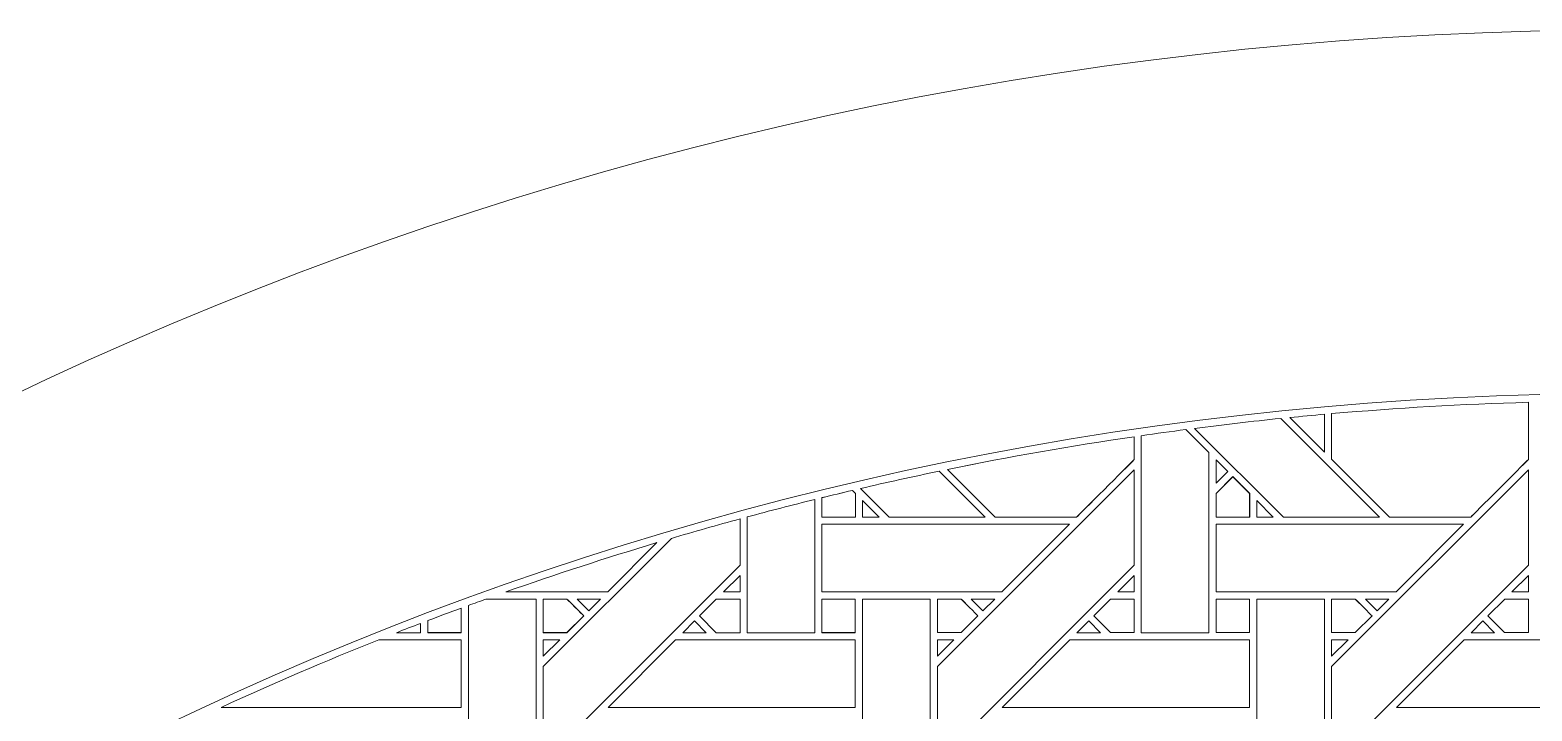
# Model space of a CAD drawing. Header units: inches. Extents: x 3.4 to 21.4, y 0.1 to 18.1.
# Drawn here: x 8.539 to 12.154, y 16.456 to 18.095 of the extents above; entities that cross this region are included whole.
import ezdxf

# ---------------------------------------------------------------- set-up
doc = ezdxf.new("R2010")
doc.units = ezdxf.units.IN
doc.header["$MEASUREMENT"] = 0
doc.layers.add('Design', color=7, linetype='Continuous', lineweight=0)

msp = doc.modelspace()

# ---------------------------------------------------------------- linework, layer by layer
at = {"layer": 'Design'}
for points, knots in [([(12.3829, 18.0948), (7.4123, 18.0948), (3.3829, 14.0653), (3.3829, 9.0948), (3.3829, 4.1242), (7.4123, 0.0948), (12.3829, 0.0948), (17.3534, 0.0948), (21.3829, 4.1242), (21.3829, 9.0948), (21.3829, 14.0653), (17.3534, 18.0948), (12.3829, 18.0948)], [0, 0, 0, 0, 1, 1, 1, 2, 2, 2, 3, 3, 3, 4, 4, 4, 4]), ([(12.3829, 17.2202), (7.8953, 17.2202), (4.2574, 13.5823), (4.2574, 9.0948), (4.2574, 4.6072), (7.8953, 0.9693), (12.3829, 0.9693), (16.8704, 0.9693), (20.5083, 4.6072), (20.5083, 9.0948), (20.5083, 13.5823), (16.8704, 17.2202), (12.3829, 17.2202)], [0, 0, 0, 0, 1, 1, 1, 2, 2, 2, 3, 3, 3, 4, 4, 4, 4]), ([(12.1453, 17.0611), (12.1275, 17.0431), (12.0156, 16.9314), (12.0066, 16.9224), (12.0066, 16.9224), (11.8109, 16.9224), (11.8109, 16.9224), (11.8109, 16.9224), (11.6716, 17.0616), (11.6716, 17.0616), (11.6716, 17.0616), (11.6716, 17.1714), (11.6716, 17.1714), (11.8283, 17.185), (11.9862, 17.1941), (12.1453, 17.1987), (12.1453, 17.1987), (12.1453, 17.0611), (12.1453, 17.0611)], [0, 0, 0, 0, 1, 1, 1, 2, 2, 2, 3, 3, 3, 4, 4, 4, 5, 5, 5, 6, 6, 6, 6]), ([(11.6716, 17.1714), (11.8283, 17.185), (11.9862, 17.1941), (12.1453, 17.1987), (12.1453, 17.1987), (12.1453, 17.0609), (12.1453, 17.0609), (12.1275, 17.043), (12.0156, 16.9312), (12.0066, 16.9222), (12.0066, 16.9222), (11.8109, 16.9222), (11.8109, 16.9222), (11.8109, 16.9222), (11.6716, 17.0615), (11.6716, 17.0615), (11.6716, 17.0615), (11.6716, 17.1714), (11.6716, 17.1714)], [0, 0, 0, 0, 1, 1, 1, 2, 2, 2, 3, 3, 3, 4, 4, 4, 5, 5, 5, 6, 6, 6, 6]), ([(11.5491, 17.1599), (11.5491, 17.1599), (11.7867, 16.9222), (11.7867, 16.9222), (11.7867, 16.9222), (11.5557, 16.9222), (11.5557, 16.9222), (11.5557, 16.9222), (11.3419, 17.136), (11.3419, 17.136), (11.4107, 17.1448), (11.4798, 17.1528), (11.5491, 17.1599)], [0, 0, 0, 0, 1, 1, 1, 2, 2, 2, 3, 3, 3, 4, 4, 4, 4]), ([(11.6545, 17.17), (11.6545, 17.17), (11.6545, 17.0786), (11.6545, 17.0786), (11.6545, 17.0786), (11.5711, 17.162), (11.5711, 17.162), (11.5989, 17.1648), (11.6267, 17.1675), (11.6545, 17.17)], [0, 0, 0, 0, 1, 1, 1, 2, 2, 2, 3, 3, 3, 3]), ([(11.1966, 17.1159), (11.1966, 17.1159), (11.1966, 17.0609), (11.1966, 17.0609), (11.1787, 17.0429), (11.0668, 16.9312), (11.0579, 16.9222), (11.0579, 16.9222), (10.8622, 16.9222), (10.8622, 16.9222), (10.8622, 16.9222), (10.7472, 17.0372), (10.7472, 17.0372), (10.8956, 17.0676), (11.0454, 17.0937), (11.1966, 17.1159)], [0, 0, 0, 0, 1, 1, 1, 2, 2, 2, 3, 3, 3, 4, 4, 4, 5, 5, 5, 5]), ([(11.1966, 17.1159), (11.1966, 17.1159), (11.1966, 17.0611), (11.1966, 17.0611), (11.1788, 17.0431), (11.0668, 16.9314), (11.0579, 16.9224), (11.0579, 16.9224), (10.8621, 16.9224), (10.8621, 16.9224), (10.8621, 16.9224), (10.7473, 17.0372), (10.7473, 17.0372), (10.8956, 17.0676), (11.0455, 17.0938), (11.1966, 17.1159)], [0, 0, 0, 0, 1, 1, 1, 2, 2, 2, 3, 3, 3, 4, 4, 4, 5, 5, 5, 5]), ([(11.2137, 17.1184), (11.2494, 17.1236), (11.2852, 17.1285), (11.321, 17.1332), (11.321, 17.1332), (11.3765, 17.0779), (11.3765, 17.0779), (11.3765, 17.0779), (11.3765, 16.6442), (11.3765, 16.6442), (11.3765, 16.6442), (11.2137, 16.6442), (11.2137, 16.6442), (11.2137, 16.6442), (11.2137, 17.1184), (11.2137, 17.1184)], [0, 0, 0, 0, 1, 1, 1, 2, 2, 2, 3, 3, 3, 4, 4, 4, 5, 5, 5, 5]), ([(10.7272, 17.0329), (10.7272, 17.0329), (10.838, 16.9222), (10.838, 16.9222), (10.838, 16.9222), (10.6069, 16.9222), (10.6069, 16.9222), (10.6069, 16.9222), (10.5379, 16.9913), (10.5379, 16.9913), (10.6007, 17.0059), (10.6638, 17.0198), (10.7272, 17.0329)], [0, 0, 0, 0, 1, 1, 1, 2, 2, 2, 3, 3, 3, 4, 4, 4, 4]), ([(11.1966, 16.8065), (11.1966, 16.8065), (10.7229, 16.3328), (10.7229, 16.3328), (10.7229, 16.3328), (10.7229, 16.5629), (10.7229, 16.5629), (10.7229, 16.5629), (11.1966, 17.0365), (11.1966, 17.0365), (11.1966, 17.0365), (11.1966, 16.8065), (11.1966, 16.8065)], [0, 0, 0, 0, 1, 1, 1, 2, 2, 2, 3, 3, 3, 4, 4, 4, 4]), ([(11.3938, 17.0037), (11.3938, 17.0037), (11.3938, 17.0604), (11.3938, 17.0604), (11.3938, 17.0604), (11.422, 17.0318), (11.422, 17.0318), (11.422, 17.0318), (11.3938, 17.0037), (11.3938, 17.0037)], [0, 0, 0, 0, 1, 1, 1, 2, 2, 2, 3, 3, 3, 3]), ([(12.1453, 16.8065), (12.1453, 16.8065), (11.6717, 16.3328), (11.6717, 16.3328), (11.6717, 16.3328), (11.6717, 16.5629), (11.6717, 16.5629), (11.6717, 16.5629), (12.1453, 17.0365), (12.1453, 17.0365), (12.1453, 17.0365), (12.1453, 16.8065), (12.1453, 16.8065)], [0, 0, 0, 0, 1, 1, 1, 2, 2, 2, 3, 3, 3, 4, 4, 4, 4]), ([(11.3938, 16.9221), (11.3938, 16.9221), (11.3938, 16.9794), (11.3938, 16.9794), (11.3938, 16.9794), (11.4341, 17.0198), (11.4341, 17.0198), (11.4341, 17.0198), (11.4744, 16.9794), (11.4744, 16.9794), (11.4744, 16.9794), (11.4744, 16.9221), (11.4744, 16.9221), (11.4744, 16.9221), (11.3938, 16.9221), (11.3938, 16.9221)], [0, 0, 0, 0, 1, 1, 1, 2, 2, 2, 3, 3, 3, 4, 4, 4, 5, 5, 5, 5]), ([(11.4341, 17.0196), (11.4341, 17.0196), (11.4745, 16.9793), (11.4745, 16.9793), (11.4745, 16.9793), (11.4745, 16.922), (11.4745, 16.922), (11.4745, 16.922), (11.3938, 16.922), (11.3938, 16.922), (11.3938, 16.922), (11.3938, 16.9793), (11.3938, 16.9793), (11.3938, 16.9793), (11.4341, 17.0196), (11.4341, 17.0196)], [0, 0, 0, 0, 1, 1, 1, 2, 2, 2, 3, 3, 3, 4, 4, 4, 5, 5, 5, 5]), ([(10.265, 16.9228), (10.319, 16.9374), (10.3733, 16.9513), (10.4278, 16.9648), (10.4278, 16.9648), (10.4278, 16.6442), (10.4278, 16.6442), (10.4278, 16.6442), (10.265, 16.6442), (10.265, 16.6442), (10.265, 16.6442), (10.265, 16.9228), (10.265, 16.9228)], [0, 0, 0, 0, 1, 1, 1, 2, 2, 2, 3, 3, 3, 4, 4, 4, 4]), ([(10.5184, 16.9867), (10.5184, 16.9867), (10.5257, 16.9794), (10.5257, 16.9794), (10.5257, 16.9794), (10.5257, 16.9221), (10.5257, 16.9221), (10.5257, 16.9221), (10.445, 16.9221), (10.445, 16.9221), (10.445, 16.9221), (10.445, 16.9691), (10.445, 16.9691), (10.4694, 16.9751), (10.4939, 16.9809), (10.5184, 16.9867)], [0, 0, 0, 0, 1, 1, 1, 2, 2, 2, 3, 3, 3, 4, 4, 4, 5, 5, 5, 5]), ([(10.4451, 16.9692), (10.4695, 16.9751), (10.4939, 16.9809), (10.5184, 16.9867), (10.5184, 16.9867), (10.5258, 16.9793), (10.5258, 16.9793), (10.5258, 16.9793), (10.5258, 16.922), (10.5258, 16.922), (10.5258, 16.922), (10.4451, 16.922), (10.4451, 16.922), (10.4451, 16.922), (10.4451, 16.9692), (10.4451, 16.9692)], [0, 0, 0, 0, 1, 1, 1, 2, 2, 2, 3, 3, 3, 4, 4, 4, 5, 5, 5, 5]), ([(10.543, 16.9222), (10.543, 16.9222), (10.543, 16.962), (10.543, 16.962), (10.543, 16.962), (10.5827, 16.9222), (10.5827, 16.9222), (10.5827, 16.9222), (10.543, 16.9222), (10.543, 16.9222)], [0, 0, 0, 0, 1, 1, 1, 2, 2, 2, 3, 3, 3, 3]), ([(11.4917, 16.9222), (11.4917, 16.9222), (11.4917, 16.962), (11.4917, 16.962), (11.4917, 16.962), (11.5314, 16.9222), (11.5314, 16.9222), (11.5314, 16.9222), (11.4917, 16.9222), (11.4917, 16.9222)], [0, 0, 0, 0, 1, 1, 1, 2, 2, 2, 3, 3, 3, 3]), ([(10.2479, 16.9181), (10.2479, 16.9181), (10.2479, 16.8065), (10.2479, 16.8065), (10.2479, 16.8065), (9.7742, 16.3328), (9.7742, 16.3328), (9.7742, 16.3328), (9.7742, 16.5629), (9.7742, 16.5629), (9.7742, 16.5629), (10.0825, 16.8712), (10.0825, 16.8712), (10.1374, 16.8874), (10.1925, 16.903), (10.2479, 16.9181)], [0, 0, 0, 0, 1, 1, 1, 2, 2, 2, 3, 3, 3, 4, 4, 4, 5, 5, 5, 5]), ([(11.0408, 16.905), (11.0408, 16.905), (10.8781, 16.7423), (10.8781, 16.7423), (10.8781, 16.7423), (10.4451, 16.7423), (10.4451, 16.7423), (10.4451, 16.7423), (10.4451, 16.905), (10.4451, 16.905), (10.4451, 16.905), (11.0408, 16.905), (11.0408, 16.905)], [0, 0, 0, 0, 1, 1, 1, 2, 2, 2, 3, 3, 3, 4, 4, 4, 4]), ([(11.9895, 16.905), (11.9895, 16.905), (11.8268, 16.7423), (11.8268, 16.7423), (11.8268, 16.7423), (11.3938, 16.7423), (11.3938, 16.7423), (11.3938, 16.7423), (11.3938, 16.905), (11.3938, 16.905), (11.3938, 16.905), (11.9895, 16.905), (11.9895, 16.905)], [0, 0, 0, 0, 1, 1, 1, 2, 2, 2, 3, 3, 3, 4, 4, 4, 4]), ([(10.0479, 16.8609), (10.0479, 16.8609), (9.9293, 16.7423), (9.9293, 16.7423), (9.9293, 16.7423), (9.6844, 16.7423), (9.6844, 16.7423), (9.8043, 16.7846), (9.9255, 16.8241), (10.0479, 16.8609)], [0, 0, 0, 0, 1, 1, 1, 2, 2, 2, 3, 3, 3, 3]), ([(10.2479, 16.7423), (10.2479, 16.7423), (10.2081, 16.7423), (10.2081, 16.7423), (10.2081, 16.7423), (10.2479, 16.7821), (10.2479, 16.7821), (10.2479, 16.7821), (10.2479, 16.7423), (10.2479, 16.7423)], [0, 0, 0, 0, 1, 1, 1, 2, 2, 2, 3, 3, 3, 3]), ([(11.1966, 16.7423), (11.1966, 16.7423), (11.1568, 16.7423), (11.1568, 16.7423), (11.1568, 16.7423), (11.1966, 16.7821), (11.1966, 16.7821), (11.1966, 16.7821), (11.1966, 16.7423), (11.1966, 16.7423)], [0, 0, 0, 0, 1, 1, 1, 2, 2, 2, 3, 3, 3, 3]), ([(12.1056, 16.7423), (12.1056, 16.7423), (12.1453, 16.7821), (12.1453, 16.7821), (12.1453, 16.7821), (12.1453, 16.7423), (12.1453, 16.7423), (12.1453, 16.7423), (12.1056, 16.7423), (12.1056, 16.7423)], [0, 0, 0, 0, 1, 1, 1, 2, 2, 2, 3, 3, 3, 3]), ([(9.5765, 16.7033), (9.5765, 16.7033), (9.5765, 16.6444), (9.5765, 16.6444), (9.5765, 16.6444), (9.4963, 16.6444), (9.4963, 16.6444), (9.4963, 16.6444), (9.4963, 16.6733), (9.4963, 16.6733), (9.523, 16.6834), (9.5497, 16.6934), (9.5765, 16.7033)], [0, 0, 0, 0, 1, 1, 1, 2, 2, 2, 3, 3, 3, 4, 4, 4, 4]), ([(9.4964, 16.6733), (9.523, 16.6835), (9.5498, 16.6934), (9.5766, 16.7033), (9.5766, 16.7033), (9.5766, 16.6442), (9.5766, 16.6442), (9.5766, 16.6442), (9.4964, 16.6442), (9.4964, 16.6442), (9.4964, 16.6442), (9.4964, 16.6733), (9.4964, 16.6733)], [0, 0, 0, 0, 1, 1, 1, 2, 2, 2, 3, 3, 3, 4, 4, 4, 4]), ([(9.5942, 16.7099), (9.6082, 16.715), (9.6222, 16.72), (9.6363, 16.725), (9.6363, 16.725), (9.7571, 16.725), (9.7571, 16.725), (9.7571, 16.725), (9.7571, 16.1299), (9.7571, 16.1299), (9.7571, 16.1299), (9.5942, 16.2928), (9.5942, 16.2928), (9.5942, 16.2928), (9.5942, 16.7099), (9.5942, 16.7099)], [0, 0, 0, 0, 1, 1, 1, 2, 2, 2, 3, 3, 3, 4, 4, 4, 5, 5, 5, 5]), ([(9.7742, 16.6444), (9.7742, 16.6444), (9.7742, 16.7251), (9.7742, 16.7251), (9.7742, 16.7251), (9.8312, 16.7251), (9.8312, 16.7251), (9.8364, 16.72), (9.8671, 16.6892), (9.8716, 16.6848), (9.8716, 16.6848), (9.8311, 16.6444), (9.8311, 16.6444), (9.8311, 16.6444), (9.7742, 16.6444), (9.7742, 16.6444)], [0, 0, 0, 0, 1, 1, 1, 2, 2, 2, 3, 3, 3, 4, 4, 4, 5, 5, 5, 5]), ([(9.8557, 16.7006), (9.8557, 16.7006), (9.8716, 16.6847), (9.8716, 16.6847), (9.8716, 16.6847), (9.8312, 16.6442), (9.8312, 16.6442), (9.8312, 16.6442), (9.7742, 16.6442), (9.7742, 16.6442), (9.7742, 16.6442), (9.7742, 16.725), (9.7742, 16.725), (9.7742, 16.725), (9.8313, 16.725), (9.8313, 16.725), (9.8366, 16.7197), (9.8465, 16.7098), (9.8557, 16.7006)], [0, 0, 0, 0, 1, 1, 1, 2, 2, 2, 3, 3, 3, 4, 4, 4, 5, 5, 5, 6, 6, 6, 6]), ([(9.8556, 16.725), (9.8556, 16.725), (9.9121, 16.725), (9.9121, 16.725), (9.9121, 16.725), (9.8838, 16.6968), (9.8838, 16.6968), (9.8838, 16.6968), (9.8556, 16.725), (9.8556, 16.725)], [0, 0, 0, 0, 1, 1, 1, 2, 2, 2, 3, 3, 3, 3]), ([(10.1504, 16.6847), (10.1504, 16.6847), (10.1908, 16.7251), (10.1908, 16.7251), (10.1908, 16.7251), (10.2478, 16.7251), (10.2478, 16.7251), (10.2478, 16.7251), (10.2478, 16.6442), (10.2478, 16.6442), (10.2478, 16.6442), (10.1908, 16.6442), (10.1908, 16.6442), (10.1908, 16.6442), (10.1504, 16.6847), (10.1504, 16.6847)], [0, 0, 0, 0, 1, 1, 1, 2, 2, 2, 3, 3, 3, 4, 4, 4, 5, 5, 5, 5]), ([(10.1504, 16.6846), (10.1504, 16.6846), (10.1908, 16.7251), (10.1908, 16.7251), (10.1908, 16.7251), (10.2478, 16.7251), (10.2478, 16.7251), (10.2478, 16.7251), (10.2478, 16.6442), (10.2478, 16.6442), (10.2478, 16.6442), (10.1908, 16.6442), (10.1908, 16.6442), (10.1908, 16.6442), (10.1504, 16.6846), (10.1504, 16.6846)], [0, 0, 0, 0, 1, 1, 1, 2, 2, 2, 3, 3, 3, 4, 4, 4, 5, 5, 5, 5]), ([(10.5253, 16.6444), (10.5253, 16.6444), (10.445, 16.6444), (10.445, 16.6444), (10.445, 16.6444), (10.445, 16.7251), (10.445, 16.7251), (10.445, 16.7251), (10.5253, 16.7251), (10.5253, 16.7251), (10.5253, 16.7251), (10.5253, 16.6444), (10.5253, 16.6444)], [0, 0, 0, 0, 1, 1, 1, 2, 2, 2, 3, 3, 3, 4, 4, 4, 4]), ([(10.5253, 16.725), (10.5253, 16.725), (10.5253, 16.6442), (10.5253, 16.6442), (10.5253, 16.6442), (10.4451, 16.6442), (10.4451, 16.6442), (10.4451, 16.6442), (10.4451, 16.725), (10.4451, 16.725), (10.4451, 16.725), (10.5253, 16.725), (10.5253, 16.725)], [0, 0, 0, 0, 1, 1, 1, 2, 2, 2, 3, 3, 3, 4, 4, 4, 4]), ([(10.5429, 16.2928), (10.5429, 16.2928), (10.5429, 16.725), (10.5429, 16.725), (10.5429, 16.725), (10.7058, 16.725), (10.7058, 16.725), (10.7058, 16.725), (10.7058, 16.1299), (10.7058, 16.1299), (10.7058, 16.1299), (10.5429, 16.2928), (10.5429, 16.2928)], [0, 0, 0, 0, 1, 1, 1, 2, 2, 2, 3, 3, 3, 4, 4, 4, 4]), ([(10.7229, 16.6443), (10.7229, 16.6443), (10.7229, 16.7251), (10.7229, 16.7251), (10.7229, 16.7251), (10.78, 16.7251), (10.78, 16.7251), (10.7851, 16.72), (10.8159, 16.6892), (10.8203, 16.6847), (10.8203, 16.6847), (10.7799, 16.6443), (10.7799, 16.6443), (10.7799, 16.6443), (10.7229, 16.6443), (10.7229, 16.6443)], [0, 0, 0, 0, 1, 1, 1, 2, 2, 2, 3, 3, 3, 4, 4, 4, 5, 5, 5, 5]), ([(10.7229, 16.6443), (10.7229, 16.6443), (10.7229, 16.7251), (10.7229, 16.7251), (10.7229, 16.7251), (10.78, 16.7251), (10.78, 16.7251), (10.7852, 16.7199), (10.816, 16.689), (10.8203, 16.6847), (10.8203, 16.6847), (10.7799, 16.6443), (10.7799, 16.6443), (10.7799, 16.6443), (10.7229, 16.6443), (10.7229, 16.6443)], [0, 0, 0, 0, 1, 1, 1, 2, 2, 2, 3, 3, 3, 4, 4, 4, 5, 5, 5, 5]), ([(10.8044, 16.725), (10.8044, 16.725), (10.8608, 16.725), (10.8608, 16.725), (10.8608, 16.725), (10.8325, 16.6968), (10.8325, 16.6968), (10.8325, 16.6968), (10.8044, 16.725), (10.8044, 16.725)], [0, 0, 0, 0, 1, 1, 1, 2, 2, 2, 3, 3, 3, 3]), ([(11.1395, 16.6443), (11.1395, 16.6443), (11.0991, 16.6847), (11.0991, 16.6847), (11.0991, 16.6847), (11.1396, 16.7251), (11.1396, 16.7251), (11.1396, 16.7251), (11.1966, 16.7251), (11.1966, 16.7251), (11.1966, 16.7251), (11.1966, 16.6443), (11.1966, 16.6443), (11.1966, 16.6443), (11.1395, 16.6443), (11.1395, 16.6443)], [0, 0, 0, 0, 1, 1, 1, 2, 2, 2, 3, 3, 3, 4, 4, 4, 5, 5, 5, 5]), ([(11.0991, 16.6847), (11.0991, 16.6847), (11.1396, 16.7251), (11.1396, 16.7251), (11.1396, 16.7251), (11.1966, 16.7251), (11.1966, 16.7251), (11.1966, 16.7251), (11.1966, 16.6443), (11.1966, 16.6443), (11.1966, 16.6443), (11.1395, 16.6443), (11.1395, 16.6443), (11.1395, 16.6443), (11.0991, 16.6847), (11.0991, 16.6847)], [0, 0, 0, 0, 1, 1, 1, 2, 2, 2, 3, 3, 3, 4, 4, 4, 5, 5, 5, 5]), ([(11.3938, 16.6443), (11.3938, 16.6443), (11.3938, 16.7251), (11.3938, 16.7251), (11.3938, 16.7251), (11.474, 16.7251), (11.474, 16.7251), (11.474, 16.7251), (11.474, 16.6443), (11.474, 16.6443), (11.474, 16.6443), (11.3938, 16.6443), (11.3938, 16.6443)], [0, 0, 0, 0, 1, 1, 1, 2, 2, 2, 3, 3, 3, 4, 4, 4, 4]), ([(11.474, 16.7251), (11.474, 16.7251), (11.474, 16.6443), (11.474, 16.6443), (11.474, 16.6443), (11.3938, 16.6443), (11.3938, 16.6443), (11.3938, 16.6443), (11.3938, 16.7251), (11.3938, 16.7251), (11.3938, 16.7251), (11.474, 16.7251), (11.474, 16.7251)], [0, 0, 0, 0, 1, 1, 1, 2, 2, 2, 3, 3, 3, 4, 4, 4, 4]), ([(11.4916, 16.2928), (11.4916, 16.2928), (11.4916, 16.725), (11.4916, 16.725), (11.4916, 16.725), (11.6545, 16.725), (11.6545, 16.725), (11.6545, 16.725), (11.6545, 16.1299), (11.6545, 16.1299), (11.6545, 16.1299), (11.4916, 16.2928), (11.4916, 16.2928)], [0, 0, 0, 0, 1, 1, 1, 2, 2, 2, 3, 3, 3, 4, 4, 4, 4]), ([(11.6717, 16.6443), (11.6717, 16.6443), (11.6717, 16.7251), (11.6717, 16.7251), (11.6717, 16.7251), (11.7287, 16.7251), (11.7287, 16.7251), (11.7339, 16.72), (11.7646, 16.6892), (11.7691, 16.6847), (11.7691, 16.6847), (11.7286, 16.6443), (11.7286, 16.6443), (11.7286, 16.6443), (11.6717, 16.6443), (11.6717, 16.6443)], [0, 0, 0, 0, 1, 1, 1, 2, 2, 2, 3, 3, 3, 4, 4, 4, 5, 5, 5, 5]), ([(11.6717, 16.6443), (11.6717, 16.6443), (11.6717, 16.7251), (11.6717, 16.7251), (11.6717, 16.7251), (11.7287, 16.7251), (11.7287, 16.7251), (11.7339, 16.7199), (11.7647, 16.689), (11.7691, 16.6847), (11.7691, 16.6847), (11.7286, 16.6443), (11.7286, 16.6443), (11.7286, 16.6443), (11.6717, 16.6443), (11.6717, 16.6443)], [0, 0, 0, 0, 1, 1, 1, 2, 2, 2, 3, 3, 3, 4, 4, 4, 5, 5, 5, 5]), ([(11.7531, 16.725), (11.7531, 16.725), (11.8096, 16.725), (11.8096, 16.725), (11.8096, 16.725), (11.7813, 16.6968), (11.7813, 16.6968), (11.7813, 16.6968), (11.7531, 16.725), (11.7531, 16.725)], [0, 0, 0, 0, 1, 1, 1, 2, 2, 2, 3, 3, 3, 3]), ([(12.0882, 16.6443), (12.0882, 16.6443), (12.0479, 16.6847), (12.0479, 16.6847), (12.0479, 16.6847), (12.0883, 16.7251), (12.0883, 16.7251), (12.0883, 16.7251), (12.1453, 16.7251), (12.1453, 16.7251), (12.1453, 16.7251), (12.1453, 16.6443), (12.1453, 16.6443), (12.1453, 16.6443), (12.0882, 16.6443), (12.0882, 16.6443)], [0, 0, 0, 0, 1, 1, 1, 2, 2, 2, 3, 3, 3, 4, 4, 4, 5, 5, 5, 5]), ([(12.1453, 16.7251), (12.1453, 16.7251), (12.1453, 16.6443), (12.1453, 16.6443), (12.1453, 16.6443), (12.0882, 16.6443), (12.0882, 16.6443), (12.0882, 16.6443), (12.0479, 16.6847), (12.0479, 16.6847), (12.0479, 16.6847), (12.0883, 16.7251), (12.0883, 16.7251), (12.0883, 16.7251), (12.1453, 16.7251), (12.1453, 16.7251)], [0, 0, 0, 0, 1, 1, 1, 2, 2, 2, 3, 3, 3, 4, 4, 4, 5, 5, 5, 5]), ([(9.4791, 16.6666), (9.4791, 16.6666), (9.4791, 16.6442), (9.4791, 16.6442), (9.4791, 16.6442), (9.4213, 16.6442), (9.4213, 16.6442), (9.4405, 16.6518), (9.4598, 16.6592), (9.4791, 16.6666)], [0, 0, 0, 0, 1, 1, 1, 2, 2, 2, 3, 3, 3, 3]), ([(10.1666, 16.6442), (10.1666, 16.6442), (10.11, 16.6442), (10.11, 16.6442), (10.11, 16.6442), (10.1383, 16.6725), (10.1383, 16.6725), (10.1383, 16.6725), (10.1666, 16.6442), (10.1666, 16.6442)], [0, 0, 0, 0, 1, 1, 1, 2, 2, 2, 3, 3, 3, 3]), ([(11.1153, 16.6442), (11.1153, 16.6442), (11.0588, 16.6442), (11.0588, 16.6442), (11.0588, 16.6442), (11.087, 16.6725), (11.087, 16.6725), (11.087, 16.6725), (11.1153, 16.6442), (11.1153, 16.6442)], [0, 0, 0, 0, 1, 1, 1, 2, 2, 2, 3, 3, 3, 3]), ([(12.064, 16.6442), (12.064, 16.6442), (12.0075, 16.6442), (12.0075, 16.6442), (12.0075, 16.6442), (12.0358, 16.6725), (12.0358, 16.6725), (12.0358, 16.6725), (12.064, 16.6442), (12.064, 16.6442)], [0, 0, 0, 0, 1, 1, 1, 2, 2, 2, 3, 3, 3, 3]), ([(9.3782, 16.6271), (9.3782, 16.6271), (9.5766, 16.6271), (9.5766, 16.6271), (9.5766, 16.6271), (9.5766, 16.4643), (9.5766, 16.4643), (9.5766, 16.4643), (8.9989, 16.4643), (8.9989, 16.4643), (9.1237, 16.5217), (9.2501, 16.576), (9.3782, 16.6271)], [0, 0, 0, 0, 1, 1, 1, 2, 2, 2, 3, 3, 3, 4, 4, 4, 4]), ([(9.8141, 16.6271), (9.8141, 16.6271), (9.7742, 16.5873), (9.7742, 16.5873), (9.7742, 16.5873), (9.7742, 16.6271), (9.7742, 16.6271), (9.7742, 16.6271), (9.8141, 16.6271), (9.8141, 16.6271)], [0, 0, 0, 0, 1, 1, 1, 2, 2, 2, 3, 3, 3, 3]), ([(10.5253, 16.6271), (10.5253, 16.6271), (10.5253, 16.4643), (10.5253, 16.4643), (10.5253, 16.4643), (9.9301, 16.4643), (9.9301, 16.4643), (9.9301, 16.4643), (10.0929, 16.6271), (10.0929, 16.6271), (10.0929, 16.6271), (10.5253, 16.6271), (10.5253, 16.6271)], [0, 0, 0, 0, 1, 1, 1, 2, 2, 2, 3, 3, 3, 4, 4, 4, 4]), ([(10.7628, 16.6271), (10.7628, 16.6271), (10.7229, 16.5873), (10.7229, 16.5873), (10.7229, 16.5873), (10.7229, 16.6271), (10.7229, 16.6271), (10.7229, 16.6271), (10.7628, 16.6271), (10.7628, 16.6271)], [0, 0, 0, 0, 1, 1, 1, 2, 2, 2, 3, 3, 3, 3]), ([(11.4741, 16.6271), (11.4741, 16.6271), (11.4741, 16.4643), (11.4741, 16.4643), (11.4741, 16.4643), (10.8788, 16.4643), (10.8788, 16.4643), (10.8788, 16.4643), (11.0416, 16.6271), (11.0416, 16.6271), (11.0416, 16.6271), (11.4741, 16.6271), (11.4741, 16.6271)], [0, 0, 0, 0, 1, 1, 1, 2, 2, 2, 3, 3, 3, 4, 4, 4, 4]), ([(11.7115, 16.6271), (11.7115, 16.6271), (11.6717, 16.5873), (11.6717, 16.5873), (11.6717, 16.5873), (11.6717, 16.6271), (11.6717, 16.6271), (11.6717, 16.6271), (11.7115, 16.6271), (11.7115, 16.6271)], [0, 0, 0, 0, 1, 1, 1, 2, 2, 2, 3, 3, 3, 3]), ([(12.4228, 16.6271), (12.4228, 16.6271), (12.4228, 16.4643), (12.4228, 16.4643), (12.4228, 16.4643), (11.8275, 16.4643), (11.8275, 16.4643), (11.8275, 16.4643), (11.9904, 16.6271), (11.9904, 16.6271), (11.9904, 16.6271), (12.4228, 16.6271), (12.4228, 16.6271)], [0, 0, 0, 0, 1, 1, 1, 2, 2, 2, 3, 3, 3, 4, 4, 4, 4])]:
    msp.add_open_spline(points, degree=3, knots=knots, dxfattribs=at)

doc.saveas('drawing.dxf')
